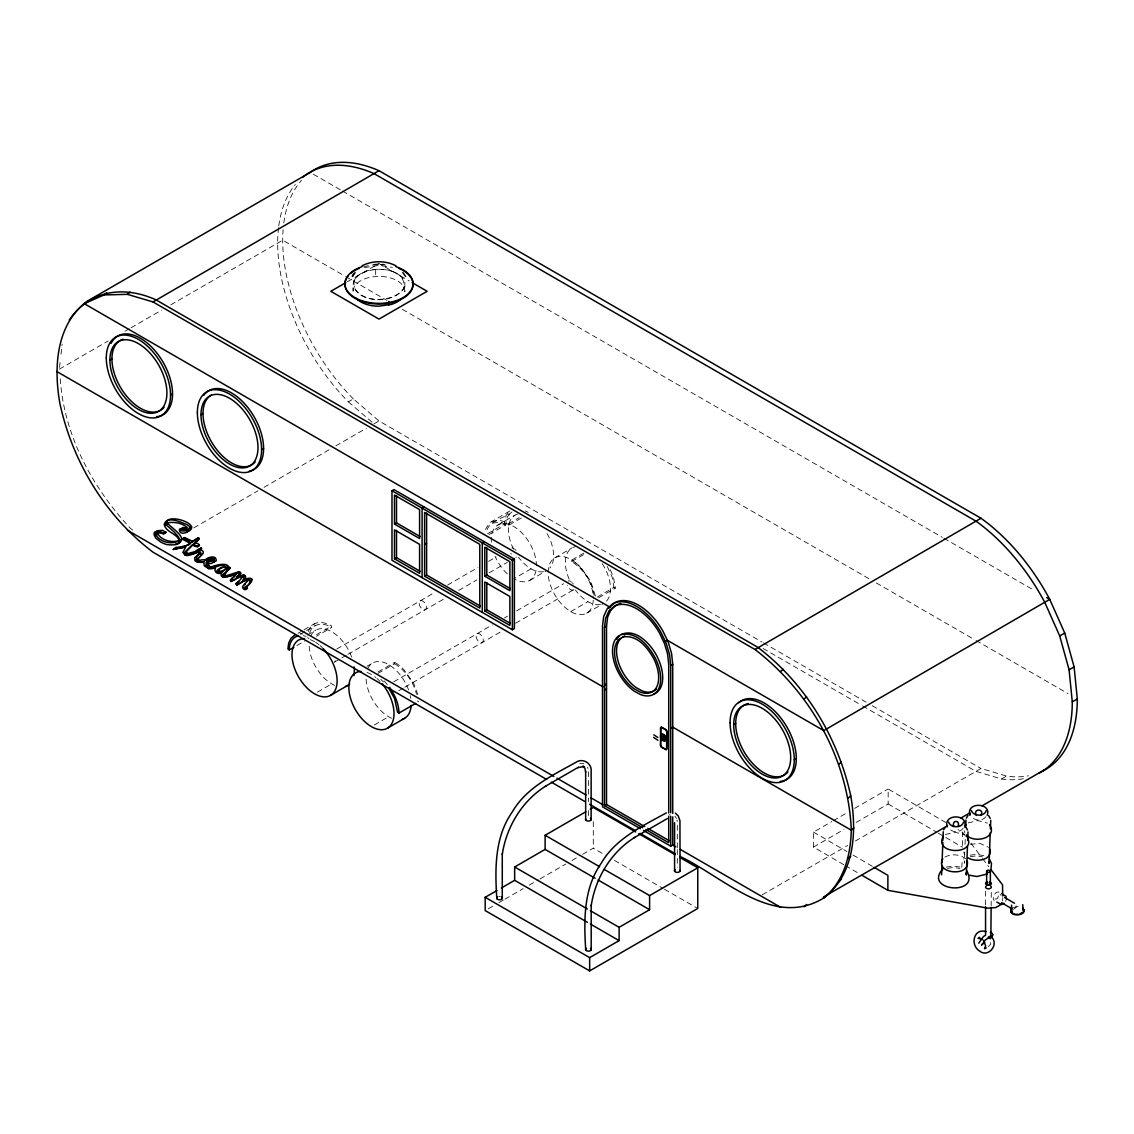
<?xml version="1.0" encoding="UTF-8"?>
<svg xmlns="http://www.w3.org/2000/svg" width="1134" height="1134" viewBox="0 0 1134 1134"><rect width="100%" height="100%" fill="white"/><g stroke="black" fill="none" stroke-linecap="round" stroke-linejoin="round"><path stroke-width="0.75" stroke-dasharray="5 3.75" d="M843.824 864.732L813.475 847.084L813.517 832.115L831.803 821.555M856.127 822.448L888.135 803.978L888.177 789.009L945.841 822.533M962.497 845.553L962.539 832.243L957.989 829.592M985.559 904.932L985.588 890.828M1002.683 900.991L1002.697 897.674M991.144 906.137L991.3 890.417M961.717 867.453L962.284 860.862L963.673 858.721M964.736 852.088L964.297 863.187L964.637 861.259M965.034 844.348L965.289 837.587M377.948 673.369L394.604 663.759L394.689 662.327L378.047 671.938M487.606 533.703L504.247 524.092L506.076 515.446L509.223 511.462M488.995 534.61L505.651 524.999L507.38 516.764L512.284 511.774C504.106 518.762 487.606 520.378 486.174 533.32M594.074 595.52C592.033 581.699 583.471 568.914 571.607 561.571L571.692 560.139L583.797 553.137M59.521 367.501L60.258 360.825M61.009 354.148L62.143 344.126M308.391 631.581C309.837 625.415 316.258 621.446 322.425 622.651A36.302 20.965 60 0 1 331.553 625.968L331.638 627.513L316.514 636.245M309.738 632.758C312.034 622.835 324.636 622.41 331.638 627.513M485.395 529.394L489.548 522.817L511.292 510.144M404.824 286.307C395.723 304.21 362.242 304.21 353.142 286.307M1005.504 901.346L1006.042 900.198M963.135 828.288C960.101 832.923 951.809 832.597 948.704 828.16M985.843 816.678C982.809 821.314 974.517 820.988 971.427 816.565M59.322 369.174L108.184 340.965M124.981 331.256L129.56 328.619M131.09 327.74L161.623 310.106M170.795 304.819L282.692 240.21L344.041 275.633M347.387 281.742L378.983 263.499L409.076 280.878M278.567 227.509A154.309 89.09 60 0 0 348.365 401.847L353.383 398.955L378.997 420.941L761.949 642.028M193.815 527.863L257.942 490.838M264.052 487.308L329.71 449.404M335.82 445.875L366.353 428.241M373.993 423.832L378.997 420.941M297.973 633.296L302.509 630.688M304.025 629.809L314.614 623.686M300.482 634.062L305.018 631.44M306.534 630.561L315.606 625.33M307.186 635.125L315.776 630.164M497.897 525.028L515.077 515.105M296.867 645.544L305.939 640.299M316.414 634.714L331.553 625.968M491.617 521.498L499.428 520.449A36.302 20.965 60 0 1 508.556 523.78L519.145 517.657M492.61 523.128L499.966 522.15L508.642 525.326L522.264 517.458M336.784 649.002L433.897 592.94M447.547 585.059L477.91 567.524M488.527 561.387L496.125 557.007M334.303 662.242L340.37 658.726M341.887 657.848L346.437 655.225M347.954 654.346L445.067 598.284M458.731 590.389L476.946 579.885M489.08 572.868L507.295 562.351M317.421 692.151L331.752 683.873M531.052 568.814L513.858 578.737A31.922 18.427 60 0 0 535.999 570.544M366.934 666.31L372.675 663.007M554.781 557.871L571.975 547.949M529.819 580.324L547.013 570.388M571.607 561.571L583.712 554.583M393.668 681.846L492.298 624.905M504.446 617.902L507.479 616.145M516.58 610.886L563.626 583.726M398.771 690.691L403.335 688.069M404.852 687.19L501.965 631.128M515.616 623.232L573.294 589.935M374.305 724.995L388.636 716.716M570.742 611.58L587.936 601.658M597.306 597.037L613.948 587.426L615.351 588.135L613.522 577.376L610.375 569.764M598.695 597.746L615.351 588.135M586.703 613.168L603.898 603.231M488.23 908.816L492.794 906.179M498.889 902.664L503.453 900.027M504.97 899.149L523.242 888.602M529.337 885.087L538.48 879.814M539.997 878.935L565.88 863.995M571.975 860.465L576.54 857.828M582.635 854.313L593.28 848.161L605.4 855.164M833.32 820.676L847.041 812.752M854.653 808.358L888.177 789.009M813.475 847.084L843.951 829.493M762.204 894.797L847.708 845.44M855.348 841.031L980.981 768.483L1006.595 776.081A154.309 89.09 60 0 0 1028.425 775.812M862.62 705.943L975.963 771.389L1001.577 778.987L1006.595 776.081M988.338 946.592L990.762 944.069L990.166 939.93M968.181 822.915L977.664 820.591L987.345 823.071M945.458 834.511L954.941 832.2L964.637 834.681M944.82 857.091C951.298 853.647 960.073 854.058 965.729 858.92M364.482 267.581L378.983 265.413L392.364 267.355M1013.201 907.54L1018.091 906.576L1021.323 907.186M970.222 844.235L980.244 843.526L988.451 847.311M970.123 855.22L976.289 854.37L983.745 855.631M970.208 856.78L976.36 855.83L982.597 856.879M946.224 867.113L953.581 865.979L961.022 867.241M947.5 868.389L953.637 867.439L959.874 868.488M1013.342 909.454L1015.922 907.512L1016.22 904.365M299.929 633.863L302.75 634.005M303.288 635.706L306.095 636.302M999.026 892.033C995.113 891.196 991.329 897.689 994.22 900.566M995.128 898.936C1000.287 899.971 996.729 889.864 1000.996 895.35M394.845 272.415C380.145 265.668 349.555 268.942 353.142 290.899M417.269 700.982L418.673 701.691M313.31 174.197L340.937 190.143M342.468 191.022L942.34 537.36M943.885 538.239L1034.392 590.502M345.587 276.526L386.992 300.439M402.343 309.298L870.203 579.417M876.341 582.961L974.517 639.633M976.062 640.526L1068.1 693.668M763.48 642.907L866.107 702.159M872.23 705.702L980.981 768.483M763.054 648.464L861.089 705.064M614.486 860.408L662.936 888.376M664.453 889.254L697.75 908.476M888.135 803.978L936.698 832.214M938.215 833.093L944.282 836.623M945.799 837.516L962.497 847.211M813.517 832.115L846.914 851.521M852.981 855.05L872.712 866.518M845.354 865.611L859.005 873.549M504.247 524.092L505.651 524.999M394.604 663.759C405.561 670.477 413.471 681.846 416.49 694.292M307.569 637.648L308.972 638.555M348.365 401.847L372.703 422.741M132.593 530.102L130.027 527.905C91.84 486.982 63.518 434.209 60.159 377.608M380.797 679.337L383.604 681.973M399.664 275.193L403.066 278.595L404.824 282.38L404.824 291.707A25.855 14.926 0 0 0 379.692 276.384L372.973 276.781A25.855 14.926 0 0 0 353.411 293.493M384.142 680.896L389.586 687.388M962.539 832.243L965.7 836.396M970.959 843.327L981.491 857.176M982.54 858.566L988.862 866.872M607.314 566.532L612.218 577.206L613.948 587.426M375.694 269.665L375.637 276.625M417.851 694.688L413.697 683.32L403.817 669.542A36.302 20.965 60 0 0 394.689 662.327M964.382 830.825L964.935 832.937M963.872 852.088L964.41 854.157M595.478 596.13L590.701 581.132L580.821 567.34A36.302 20.965 60 0 0 571.692 560.125M508.556 523.78L508.642 525.326M677.31 847.807L677.31 823.1A16.486 9.511 -60 0 0 676.913 819.854M677.31 849.579L677.31 867.226M593.28 821.626L593.28 848.161M588.39 771.772L588.39 801.766M588.39 810.597L588.39 815.885M1023.407 778.704A154.309 89.09 60 0 1 1001.577 778.987M278.78 225.85A154.309 89.09 60 0 1 295.364 184.544M353.383 398.955A154.309 89.09 60 0 1 283.089 229.706M283.798 222.944A154.309 89.09 60 0 1 301.502 180.334M587.511 767.123A16.486 9.511 -60 0 1 587.993 768.512M579.757 763.749A16.486 9.511 -60 0 1 583.84 763.721M674.9 816.296A16.486 9.511 -60 0 1 676.431 818.464M668.677 815.091A16.486 9.511 -60 0 1 670.123 814.822M498.804 896.583A2.835 1.644 0 0 1 500.278 896.583M525.184 510.867A36.302 20.965 60 0 1 528.231 512.412M363.518 266.83A34.048 19.661 0 0 1 387.8 265.356M373.653 264.307A34.048 19.661 0 0 1 384.313 264.307M391.584 718.205A31.922 18.427 60 0 1 366.084 678.912M367.77 668.635A31.922 18.427 60 0 1 387.53 663.985A31.922 18.427 60 0 1 408.538 689.855M410.239 695.553A31.922 18.427 60 0 1 410.777 698.346M367.033 672.476A31.922 18.427 60 0 1 375.85 677.551M376.927 678.458A31.922 18.427 60 0 1 380.074 681.491M334.7 685.361A31.922 18.427 60 0 1 309.199 646.068M310.886 635.791A31.922 18.427 60 0 1 330.632 631.142A31.922 18.427 60 0 1 351.653 657.011M310.149 639.633A31.922 18.427 60 0 1 314.557 641.674M315.663 642.34A31.922 18.427 60 0 1 318.952 644.707M320.029 645.615A31.922 18.427 60 0 1 323.19 648.648M335.281 660.668A5.103 2.948 60 0 1 334.743 661.859M511.292 554.143A5.103 2.948 60 0 1 510.853 553.25M511.845 548.048A5.103 2.948 60 0 1 513.858 548.502M514.553 548.984A5.103 2.948 60 0 1 515.857 550.359M516.409 557.092A5.103 2.948 60 0 1 515.857 557.304M507.295 573.832A31.922 18.427 60 0 1 495.076 556.312M491.391 542.25A31.922 18.427 60 0 1 512.752 525.992A31.922 18.427 60 0 1 536.425 565.71M543.583 571.664A31.922 18.427 60 0 1 518.507 557.177M513.589 549.21A31.922 18.427 60 0 1 518.507 513.83M547.013 533.533A31.922 18.427 60 0 1 549.82 568.063M573.747 589.567A5.103 2.948 60 0 1 570.388 589.467A5.103 2.948 60 0 1 567.397 585.187M568.191 581.09A5.103 2.948 60 0 1 570.742 581.345M571.451 581.827A5.103 2.948 60 0 1 572.117 582.465M572.741 583.202A5.103 2.948 60 0 1 573.294 584.038M593.266 600.226A31.922 18.427 60 0 1 558.608 600.496A31.922 18.427 60 0 1 559.884 556.397A31.922 18.427 60 0 1 593.309 598.554M600.467 604.507A31.922 18.427 60 0 1 575.392 590.02M569.169 579.233A31.922 18.427 60 0 1 575.392 546.673M602.253 563.711A31.922 18.427 60 0 1 604.904 602.579M354.205 280.098C350.264 303.912 394.065 304.38 403.761 288.603C407.701 264.789 363.901 264.321 354.205 280.098M476.067 636.287A5.103 2.948 60 0 0 481.681 642.723A5.103 2.948 60 0 0 481.27 635.281A5.103 2.948 60 0 0 476.067 636.287M419.183 603.444A5.103 2.948 60 0 0 424.796 609.879A5.103 2.948 60 0 0 424.385 602.438A5.103 2.948 60 0 0 419.183 603.444"/><path stroke-width="1.5" d="M1001.379 904.337L995.822 907.54L988.068 908.178L887.851 890.318L887.894 875.349L874.229 867.397M985.559 906.704L985.559 935.281L983.49 936.486L978.727 943.176M986.608 883.655L986.637 871.422M990.351 883.414L990.379 871.167M1002.711 896.002L1002.541 884.874L990.96 869.636M990.875 935.819L991.13 907.88M941.589 874.796L941.957 865.285M942.056 862.719L942.836 842.449M942.921 840.28L943.247 831.718M964.552 826.998C969.201 813.829 942.935 813.376 947.202 826.856L947.429 825.509M965.7 826.955L965.97 820.109M967.472 846.035L966.352 875.009L965.842 873.081M967.685 840.492L968.025 831.931M976.289 815.431C972.589 808.173 984.978 808.344 980.882 815.474M987.26 815.389C991.924 802.22 965.658 801.766 969.91 815.247L970.151 813.9M990.251 832.739L989.075 863.399L988.564 861.471M990.407 828.883L990.733 820.321M294.939 635.054L291.112 638.144L288.716 642.935L287.894 649.002L289.298 649.91C289.113 644.069 291.948 637.28 298.171 635.89M1006.368 899.035L1005.971 896.257L1001.577 893.521M546.673 779.455L153.019 552.187C105.292 515.984 72.548 461.836 59.889 403.506C53.667 368.011 55.708 325.033 86.893 301.375L310.248 172.425A154.309 89.09 60 0 1 378.997 170.695L980.981 518.252A154.309 89.09 60 0 1 1049.744 599.362L1064.741 633.056L1074.111 666.92L1077.3 698.983A154.309 89.09 60 0 1 1042.656 771.063M679.946 856.397C723.208 876.653 772.878 929.044 823.752 898.015C844.079 881.586 850.585 855.277 851.308 830.216C848.345 759.624 810.654 692.307 755.003 649.498L153.019 301.942L127.405 294.344L104.03 294.939L84.256 303.671L609.865 607.129L607.867 608.278M823.752 898.015C854.923 874.357 856.978 831.378 850.755 795.87C838.097 737.554 805.353 683.405 757.625 647.202L155.642 299.659C123.549 285.428 89.827 289.95 69.259 320.029M642.723 827.721L604.507 805.65L604.507 627.385L605.613 618.285L608.816 611.198L613.919 606.477A45.374 26.195 60 0 1 659.293 632.673L664.396 643.29L667.6 654.077L668.72 664.467L668.72 812.95M644.736 826.558L606.506 804.488L606.506 626.237L607.626 617.137L610.829 610.049L615.918 605.315A45.374 26.195 60 0 1 620.794 603.515M502.277 854.426C506.345 827.026 522.122 800.788 545.837 786.046M591.197 905.768C595.265 878.354 611.042 852.13 634.742 837.388M963.531 822.178C962.029 828.444 950.292 828.061 948.591 822.051M986.24 810.569C984.751 816.849 973 816.452 971.299 810.441M990.918 870.019L991.485 863.428L989.302 858.948M208.16 562.223L205.878 564.718L208.486 568.588L204.318 565.88L203.808 562.393L198.053 562.322L195.091 560.976L194.637 557.673L199.811 553.463L197.415 552.414C181.894 558.949 182.475 553.548 196.366 551.592M180.263 539.727C172.864 545.723 159.611 542.25 155.401 534.256L157.158 532.541L163.721 533.76L165.933 532.399L162.502 530.315L156.974 530.755A4.564 2.637 60 0 0 156.095 532.711M178.137 540.932C170.894 542.803 160.787 540.053 157.413 533.108L157.598 532.257M180.944 528.997L182.957 527.409L186.302 528.132L180.76 529.606C179.739 531.662 186.288 530.981 187.734 530.287L188.598 529.082C183.836 522.887 172.807 521.101 165.649 523.355L165.337 524.305C174.919 532.059 192.043 546.999 167.024 544.632A37.309 21.546 60 0 1 160.305 541.754L155.642 537.984L154.196 534.936A4.564 2.637 60 0 1 154.961 531.917L160.489 531.477L163.721 533.76M196.281 557.956L197.713 555.136L200.378 553.264M220.435 568.262L224.475 566.858L225.765 568.106C222.151 574.895 209.889 572.713 222.448 567.099M226.857 568.403C225.638 570.246 216.637 573.52 219.741 568.857M227.537 567.652L227.211 565.88M175.472 544.136C191.589 540.11 171.886 528.458 167.336 523.143L167.648 522.207M195.473 542.931L198.804 539.529L198.45 537.729L192.936 541.471L184.629 537.629L182.39 538.919L190.002 543.356C182.432 549.366 158.335 551.748 185.721 547.056L182.9 552.386L185.281 555.277L184.417 552.584L192.638 544.575C195.913 549.21 203.992 544.83 195.473 542.931L193.475 544.093L197.77 546.815M187.493 553.902L186.43 551.422L192.468 545.298M190.2 543.611C188.414 547.027 169.122 547.283 180.249 548.275M240.762 573.237L236.552 577.419L240.762 573.237L238.948 571.749C230.074 574.555 209.223 580.934 236.07 574.598L230.868 579.233L230.854 581.515L238.976 577.135M225.113 575.406L227.849 576.568L236.524 574.017M182.39 538.919L190.937 542.633L196.437 538.891L196.806 540.677L193.475 544.093M1022.584 907.824C1029.97 916.598 1005.376 917.661 1011.996 908.277M228.572 567.425L230.273 568.191C225.652 571.352 225.482 574.725 223.554 577.05C221.073 577.362 220.039 573.776 221.98 572.245C218.763 575.264 213.22 572.259 215.503 568.049C195.133 572.032 227.778 558.608 228.572 567.425L226.559 568.588C223.611 560.565 213.943 569.963 208.202 567.936M213.121 562.336L216.211 560.777C216.679 553.945 205.566 557.474 204.049 561.713C184.261 561.982 207.848 557.304 199.06 551.053L201.54 548.828L201.101 548.091L191.887 553.803L185.083 554.597M199.06 551.053L201.54 548.828M207.437 558.793L206.048 560.55C202.717 557.715 192.596 563.697 198.592 559.941C195.799 557.361 208.259 553.505 201.058 549.905M196.111 550.727L201.101 548.091M244.802 584.903L245.327 583.967M353.567 274.003L352.348 276.427L355.098 272.585M230.273 568.191L223.015 574.343L222.278 575.42L223.554 577.05M943.587 829.79L945.274 827.154M966.31 818.181L967.982 815.544M943.389 836.197C932.687 855.121 978.401 855.348 966.863 836.396M942.793 858.721C934.118 874.158 971.285 877.305 967.146 860.862M964.836 826.544L966.097 824.588M244.802 580.381L237.19 585.016L235.858 583.769C239.373 581.444 245.894 574.045 236.963 578.283M238.622 581.444L235.858 583.769M206.388 562.62C206.912 560.55 212.852 556.851 212.668 560.607L206.388 562.62L210.952 558.736M166.457 521.484C171.418 513.418 203.78 525.793 186.685 531.974M981.605 945.288L985.531 939.76L991.57 936.273M990.209 938.754L993.058 934.728L990.988 932.148L990.322 932.531M242.804 581.544C254.214 577.66 243.626 583.032 242.619 586.958C242.01 589.141 247.198 590.729 244.108 588.39L243.938 587.851C251.691 584.818 252.499 576.001 242.818 580.565L243.881 578.538L242.435 576.299L236.552 577.419M242.818 580.565L245.624 578.34L245.426 576.115L243.456 574.867L238.565 576.256M243.938 587.851C250.827 585.399 257.461 574.768 244.831 579.403M178.265 540.89L178.974 539.543C175.699 533.136 165.521 531.931 164.161 524.206C167.364 515.729 180.164 521.938 186.061 524.262C198.039 529.38 178.591 538.48 179.441 529.181L182.645 528.444L184.303 529.294M207.891 563.57L210.031 567.354M1022.712 912.218L1019.721 914.075M234.908 576.115L230.202 580.466M609.071 607.867L614.486 602.834A48.238 27.854 60 0 1 662.738 630.688L668.153 641.972L671.569 653.439L672.731 664.311L672.731 813.361M104.03 294.939L106.653 292.643M127.405 294.344L130.027 292.062M153.019 301.942L378.997 170.695M755.003 649.498L980.981 518.252M780.617 671.484L783.24 669.188M803.992 699.054L806.614 696.772M838.763 764.302L841.385 762.005M848.133 798.166L850.755 795.87M853.945 827.933L851.308 830.216L672.731 727.121L670.718 728.269M848.133 858.594L850.755 856.312M803.992 906.746L806.614 904.45M838.763 881.642L841.385 879.36M954.204 826.076C952.673 828.869 952.773 820.378 955.962 821.484C959.336 820.463 958.74 827.962 957.819 826.388M943.219 868.502C921.829 891.012 981.491 896.682 966.593 870.558M180.207 530.032L182.772 528.444M1003.973 903.302L1001.322 904.493L996.758 902.054M236.326 578.609L233.675 580.452L232.371 579.899M241.981 581.94L236.609 585.031M624.763 635.876L618.781 639.562A31.185 18.002 60 0 0 634.275 688.834L640.03 691.981A31.185 18.002 60 0 0 653.765 658.755C647.769 647.67 636.869 634.26 622.75 637.039M245.936 586.689L247.311 588.447L245.497 587.752M109.913 360.045A40.3 23.275 60 0 1 152.651 356.232A40.3 23.275 60 0 1 152.651 413.23A40.3 23.275 60 0 1 109.913 360.045L111.912 358.883M345.87 282.607L330.83 291.296L378.983 319.108L427.149 291.296L412.096 282.607M170.511 395.029L172.524 393.881M200.987 414.675A40.3 23.275 60 0 1 243.739 410.862A40.3 23.275 60 0 1 243.739 467.86A40.3 23.275 60 0 1 200.987 414.675L202.986 413.513M261.585 449.659L263.598 448.511M165.337 524.305L167.336 523.143M165.536 525.07L167.534 523.922M155.401 534.256L157.413 533.108M155.698 535.475L157.711 534.327M163.735 533.008L165.734 531.86M163.934 533.547L165.933 532.399M180.533 530.386L182.546 529.224L187.181 529.734M184.204 529.039L186.217 527.877M189.662 527.891L191.66 526.729M182.531 539.274L184.629 537.629M174.154 548.615L176.252 547.183M174.381 549.054L176.394 547.892M196.437 538.891L198.45 537.729M190.937 542.633L192.936 541.471M196.877 539.359L198.889 538.196M197.018 540.082L199.031 538.919M184.162 553.349L186.174 552.187M184.332 553.86L186.33 552.712M197.543 546.39L199.541 545.227M185.324 554.696L187.337 553.534M199.088 549.253L201.441 548.402M195.572 560.097L197.585 558.934M195.672 560.465L197.67 559.303M196.848 561.628L198.79 560.153M212.398 559.19L214.723 558.353M206.062 565.781L208.061 564.633M206.586 566.66L208.599 565.497M208.089 568.205L210.456 566.887M208.628 568.432L210.641 567.269M216.835 571.479L218.834 570.317M216.963 572.018L218.961 570.856M217.331 572.386L219.344 571.224M226.559 568.588L229.621 567.198M227.622 568.361L230.103 567.638M222.278 575.42L224.277 574.258M222.434 575.874L224.447 574.711M223.398 576.667L225.411 575.505M223.114 576.554L227.509 576.554L239.671 571.791M237.672 572.953L238.494 573.62L240.493 572.457M230.854 581.515L232.867 580.367M242.435 576.299L244.434 575.151M391.981 490.753L393.994 489.59L514.382 559.105L514.382 628.619L512.384 629.767L391.981 560.267L391.981 490.753L512.384 560.267L514.382 559.105M243.427 577.277L245.426 576.115M250.004 580.537L252.017 579.375M244.108 588.39L246.106 587.228M245.128 589.241L247.141 588.078M245.015 589.779L247.311 588.447M394.49 524.064L419.58 538.537L419.58 509.577L394.49 495.09L394.49 524.064L396.503 522.902L420.104 536.524M424.088 506.969L422.089 508.131L422.089 577.645M394.49 558.821L419.58 573.294L419.58 544.334L394.49 529.847L394.49 558.821L396.503 557.659L420.104 571.281M424.598 544.334L426.597 543.172M289.298 649.91L293.834 647.287M424.598 576.185L479.781 608.051L479.781 544.334L424.598 512.469L424.598 576.185L426.597 575.037L480.249 606.01M484.289 541.726L482.29 542.888L482.29 612.388M484.785 576.185L509.875 590.672L509.875 561.713L484.785 547.226L484.785 576.185L486.798 575.037L510.399 588.659M330.518 695.383L347.713 685.46M484.785 610.942L509.875 625.429L509.875 596.47L484.785 581.983L484.785 610.942L486.798 609.794L510.399 623.417M388.721 688.069L394.561 698.516L397.595 712.336L398.998 713.045L415.639 703.434M387.403 728.226L404.597 718.304M609.454 610.616L611.467 609.454M604.507 627.385L606.506 626.237M665.346 641.475L667.359 640.313L823.752 730.608L1049.744 599.362L1046.668 597.59M604.507 685.149L606.506 683.986M604.507 690.039L606.506 688.891M670.718 812.752L670.718 665.474L672.731 664.311M545.114 786.457L578.439 767.222M660.541 728.085L660.782 727.929A1.417 0.822 60 0 1 661.788 727.348L665.8 729.672A1.417 0.822 60 0 1 666.806 731.416L666.806 748.78A1.417 0.822 60 0 1 665.8 749.361L661.533 747.193A1.417 0.822 60 0 1 660.541 745.449L660.541 728.085A1.417 0.822 60 0 1 661.533 727.504L661.788 727.348M661.533 727.504L665.8 729.672M665.545 749.517A1.417 0.822 60 0 0 666.551 748.936L666.806 731.416M660.541 745.449L660.782 740.091M661.533 747.193L665.8 749.361M733.684 724.754A40.3 23.275 60 0 1 776.436 720.941A40.3 23.275 60 0 1 776.436 777.938A40.3 23.275 60 0 1 733.684 724.754L735.697 723.591M595.095 878.24L545.128 849.394L545.128 835.276L585.768 811.816M590.275 809.208L593.28 807.479L635.678 831.945M604.507 805.65L606.506 804.488M587.327 922.268L514.652 880.31L514.652 867L545.128 849.394M679.592 857.304L697.75 867.794L697.75 908.476L589.652 970.888L485.182 910.574L485.182 897.32L496.976 890.516M501.398 887.965L514.652 880.31M634.034 837.799L667.359 818.55M794.282 759.737L796.295 758.589M643.432 830.442L670.718 846.191L672.731 845.043L675.765 846.8M1039.113 773.19A154.309 89.09 60 0 0 1072.282 701.875L1069.093 669.811L1059.723 635.947L1064.741 633.056M604.181 869.367L649.598 895.591L697.75 867.794M590.36 910.701L619.121 927.314L649.598 909.709L649.598 895.591M1069.093 669.811L1074.111 666.92M485.182 897.32L589.652 957.635L619.121 940.625L619.121 927.314M1072.282 701.875L1077.3 698.983M947.003 826.076L823.341 897.065M960.739 818.153L969.91 812.865M982.115 805.806L1044.726 769.66M979.819 937.279L978.075 938.286L982.228 939.15M982.101 944.225L984.794 942.68M986.268 947.783L984.525 948.789L985.659 945.813L983.291 940.214M577.688 767.661L583.783 766.513L582.607 766.272L584.903 768.242L585.654 772.254M666.395 812.908L664.708 813.758C641.277 826.714 615.167 839.075 601.204 863.286C583.4 888.546 583.868 920.411 585.711 949.923M198.025 551.904L191.83 554.313M987.26 873.988L976.913 876.511L969.457 875.25M214.17 559.998L208.401 561.458M362.015 265.81C372.448 260.395 385.517 260.395 395.95 265.81M181.95 547.821L184.842 546.857M207.749 558.608C210.187 557.092 215.318 558.396 214.198 561.94L211.108 563.499L206.161 563.385M213.107 567.907L215.106 567.581M221.569 572.06L217.997 571.408M621.475 634.487C636.897 631.454 648.804 646.096 655.339 658.202A34.048 19.661 60 0 1 640.341 694.476L634.062 691.031A34.048 19.661 60 0 1 617.151 637.237C632.63 624.409 650.76 643.332 657.351 657.04A34.048 19.661 60 0 1 653.737 694.065M184.303 528.231L186.302 528.132M1018.289 914.344L1015.369 914.259M986.141 931.652C973.695 927.598 969.754 945.288 979.705 951.086C987.898 958.074 999.408 944.82 991.555 937.024M197.727 560.281L198.578 560.65M967.997 857.772C975.056 862.563 992.789 860.678 989.854 849.253M1013.002 913.366L1014.079 913.905M184.984 538.452L189.194 540.691M56.7 371.456L602.962 686.835M647.783 828.33L669.188 840.677M127.405 530.202L553.874 776.421M556.95 778.193L586.094 795.019M590.701 797.684L602.962 804.757M645.785 829.478L668.72 842.718L668.72 816.452M680.329 849.423L780.617 907.328M640.398 828.685L602.494 806.813L602.494 626.081L603.657 616.556L607.059 609.029L612.488 603.997A48.238 27.854 60 0 1 660.725 631.851L666.154 643.134L669.556 654.601L670.718 665.474M551.28 782.12L584.974 801.568M589.567 804.219L635.522 830.754M640.115 833.405L675.34 853.746M638.711 833.703L675.042 854.682M545.128 835.276L599.631 866.745M598.114 879.998L649.598 909.709M514.652 867L587.327 908.958M590.36 924.012L619.121 940.625M862.038 875.32L887.851 890.318M1004.483 897.391L1014.448 903.231M1001.506 902.664L1011.471 908.504M657.89 740.261L653.638 737.44M657.848 737.483L653.822 734.818M186.642 553.86L185.338 552.697M675.325 813.092L678.26 815.984L679.946 820.718L680.06 871.181M966.381 834.922C973.865 843.795 998.317 838.239 989.585 824.787M402.868 272.585L405.618 276.427M389.586 687.388C394.859 694.901 398.799 703.746 398.998 713.045M988.678 815.729L990.223 818.379M965.955 827.338L967.515 829.989M1011.783 911.07L1012.237 912.686M1059.723 635.947L1044.726 602.267A154.309 89.09 60 0 0 975.963 521.144L373.993 173.601A154.309 89.09 60 0 0 302.594 177.343M238.494 573.62L238.764 574.385M1023.974 909.553L1024.059 911.438M1022.783 904.663L1023.024 910.574M1011.542 905.159L1011.811 911.892M1010.748 910.12L1010.833 912.005M674.574 822.717L674.574 871.181M672.731 816.877L672.731 845.043M670.718 816.282L670.718 846.191M660.782 727.929L660.782 736.618M591.14 819.839L591.14 771.276C592.104 763.154 582.352 757.526 575.788 762.417C552.371 775.387 526.247 787.747 512.284 811.958C494.481 837.204 494.948 869.069 496.805 898.582M591.197 905.003L591.197 949.923M589.652 957.635L589.652 970.888M585.654 771.375L585.654 819.839M512.384 560.267L512.384 629.767M502.277 853.675L502.277 898.582M486.798 547.779L486.798 575.037M486.798 582.536L486.798 609.794M426.597 513.078L426.597 575.037M396.503 495.643L396.503 522.902M396.503 530.4L396.503 557.659M388.849 301.488L388.849 304.961M616.754 639.406A34.048 19.661 60 0 1 619.15 636.089M656.444 688.99A31.185 18.002 60 0 1 642.028 690.833L636.273 687.672A31.185 18.002 60 0 1 620.794 638.399M680.06 870.331A2.835 1.644 0 0 1 676.573 872.344A2.835 1.644 0 0 1 675.311 869.594M590.403 818.266A2.835 1.644 0 0 1 589.127 821.002A2.835 1.644 0 0 1 585.654 818.989M590.46 948.336A2.835 1.644 0 0 1 590.46 950.661A2.835 1.644 0 0 1 586.448 950.661A2.835 1.644 0 0 1 586.448 948.336M501.554 897.008A2.835 1.644 0 0 1 501.554 899.319A2.835 1.644 0 0 1 497.528 899.319A2.835 1.644 0 0 1 497.528 897.008M661.788 747.051A1.417 0.822 60 0 1 660.782 745.307M665.545 729.814A1.417 0.822 60 0 1 666.551 731.558M660.853 737.908A3.629 2.098 60 0 1 662.625 734.534A3.629 2.098 60 0 1 665.601 739.68A3.629 2.098 60 0 1 661.788 739.538M661.165 736.717A3.629 2.098 60 0 1 663.418 734.308A3.629 2.098 60 0 1 666.197 739.113A3.629 2.098 60 0 1 662.979 739.864M661.491 737.71A1.588 0.921 60 0 1 662.568 736.703A1.588 0.921 60 0 1 663.659 738.957A1.588 0.921 60 0 1 662.015 738.801M662.058 737.596A1.531 0.879 60 0 1 662.851 736.363A1.531 0.879 60 0 1 664.141 738.305A1.531 0.879 60 0 1 662.908 738.858M661.519 737.525A1.531 0.879 60 0 1 662.639 736.788A1.531 0.879 60 0 1 663.631 738.886A1.531 0.879 60 0 1 662.157 738.886M396.007 266.703A34.048 19.661 0 0 1 405.065 296.371A34.048 19.661 0 0 1 352.901 296.371A34.048 19.661 0 0 1 361.959 266.703M398.998 268.446A34.048 19.661 0 0 1 408.764 293.876A34.048 19.661 0 0 1 366.225 302.58A34.048 19.661 0 0 1 346.097 279.262M346.735 278.028A34.048 19.661 0 0 1 348.45 275.647M350.661 273.436A34.048 19.661 0 0 1 358.968 268.446M401.011 299.107A25.855 14.926 0 0 1 391.301 304.422L378.288 306.223A25.855 14.926 0 0 1 356.26 298.412M382.087 683.731A31.922 18.427 60 0 1 388.735 727.319A31.922 18.427 60 0 1 353.68 706.425A31.922 18.427 60 0 1 361.462 671.441M411.16 705.362A31.922 18.427 60 0 1 402.372 719.268M323.19 648.648A31.922 18.427 60 0 1 332.758 693.668A31.922 18.427 60 0 1 297.264 674.503A31.922 18.427 60 0 1 304.564 638.598M354.077 666.877A31.922 18.427 60 0 1 353.893 675.68M349.655 684.015A31.922 18.427 60 0 1 345.487 686.424M990.776 886.122A2.878 1.673 0.2 0 1 990.379 888.361A2.878 1.673 0.2 0 1 986.481 888.319A2.878 1.673 0.2 0 1 986.211 886.065M989.613 881.997A2.878 1.673 0.2 0 1 990.733 884.577A2.878 1.673 0.2 0 1 986.155 884.52A2.878 1.673 0.2 0 1 987.416 881.983M989.217 882.536A1.885 1.091 0.2 0 1 990.138 884.052A1.885 1.091 0.2 0 1 987.445 884.435A1.885 1.091 0.2 0 1 987.005 882.847M738.716 702.768A45.403 26.21 60 0 1 788.328 729.545A45.403 26.21 60 0 1 780.249 781.425M787.889 772.013A40.3 23.275 60 0 1 744.032 751.686A40.3 23.275 60 0 1 748.369 703.548M203.681 395.383A45.403 26.21 60 0 1 253.435 415.597A45.403 26.21 60 0 1 249.324 471.092M255.193 461.935A40.3 23.275 60 0 1 213.419 444.982A40.3 23.275 60 0 1 211.335 395.071M111.089 343.318A45.403 26.21 60 0 1 161.893 360.201A45.403 26.21 60 0 1 156.464 416.717M164.118 407.304A40.3 23.275 60 0 1 120.941 388.112A40.3 23.275 60 0 1 123.067 339.222M990.861 936.004C990.308 939.136 985.134 937.534 990.861 936.004M584.393 767.293L583.599 766.414L584.322 767.236M987.345 872.145A1.885 1.091 0.2 0 0 990.379 871.451A1.885 1.091 0.2 0 0 987.813 870.274A1.885 1.091 0.2 0 0 987.345 872.145M730.083 722.67A45.403 26.21 60 0 0 778.236 782.573A45.403 26.21 60 0 0 778.236 718.375A45.403 26.21 60 0 0 730.083 722.67M197.373 412.592A45.403 26.21 60 0 0 245.539 472.509A45.403 26.21 60 0 0 245.539 408.297A45.403 26.21 60 0 0 197.373 412.592M106.298 357.961A45.403 26.21 60 0 0 154.465 417.879A45.403 26.21 60 0 0 154.465 353.666A45.403 26.21 60 0 0 106.298 357.961"/></g></svg>
